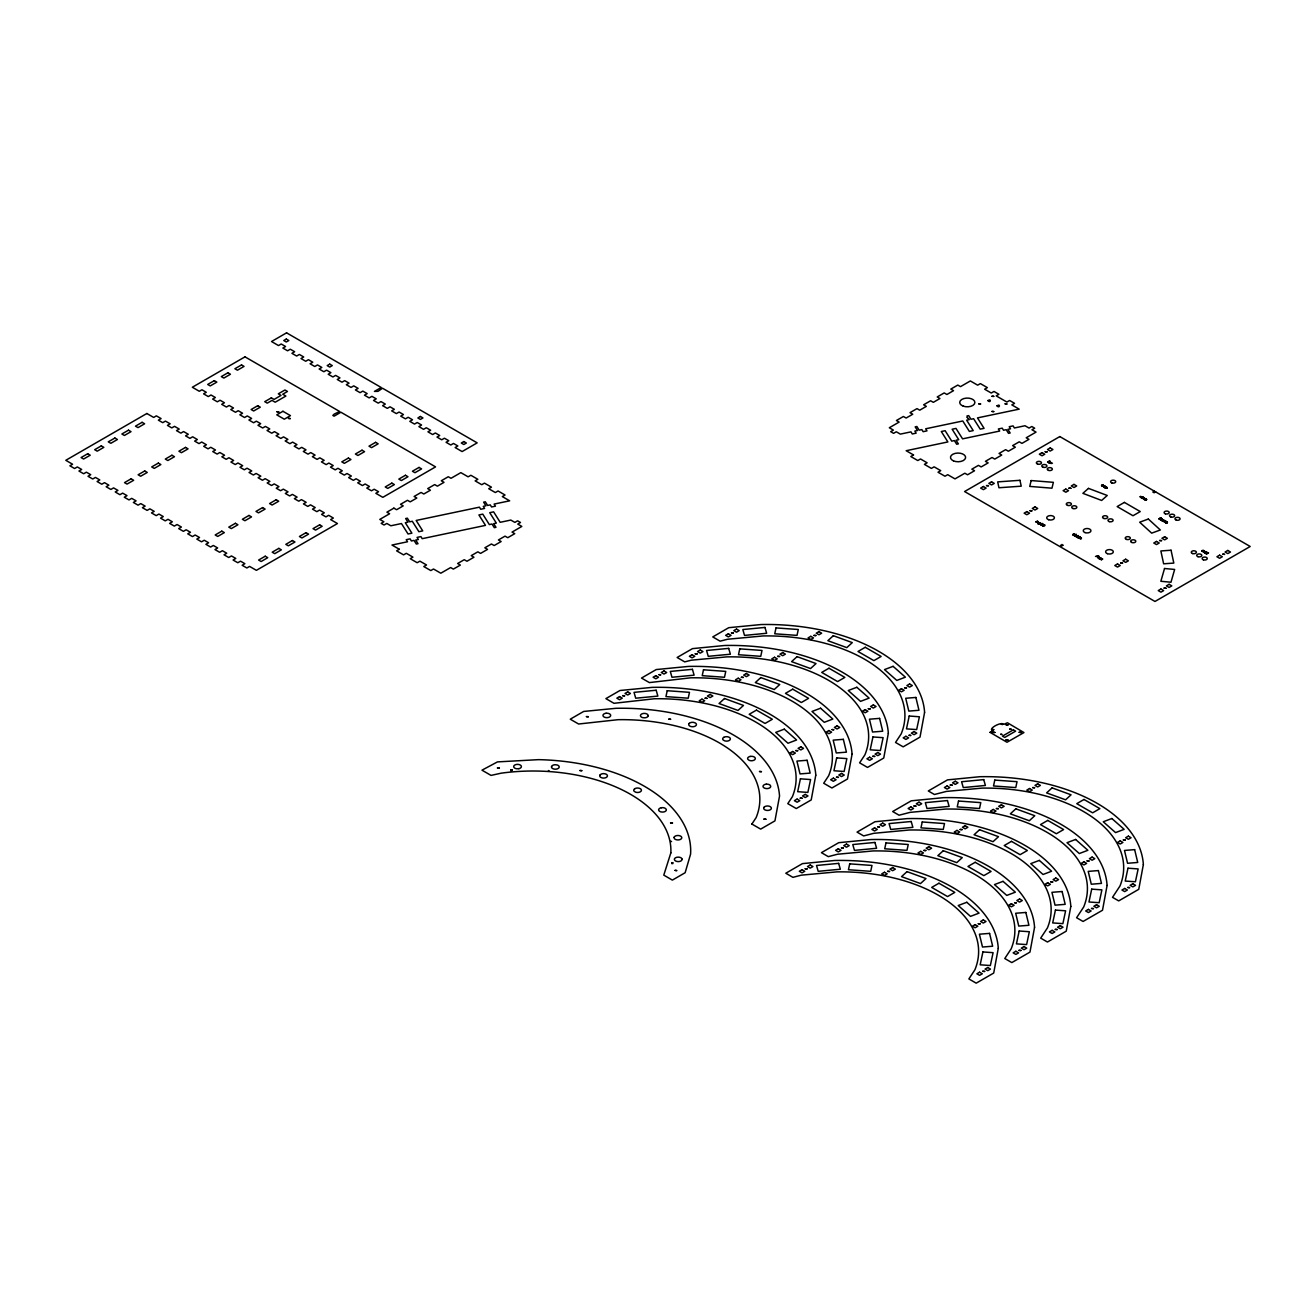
<?xml version="1.0" encoding="UTF-8"?>
<svg xmlns="http://www.w3.org/2000/svg" width="1316" height="1316" viewBox="0 0 1316 1316"><rect width="100%" height="100%" fill="white"/><g stroke="black" fill="none" stroke-linecap="round" stroke-linejoin="round"><path stroke-width="1.5" d="M1104.881 487.446C1102.298 487.265 1108.385 486.558 1105.078 487.94M1042.914 525.249C1042.404 526.301 1041.778 524.558 1044.082 525.528M1080.156 538.096C1080.025 535.842 1079.334 540.514 1080.518 537.57M1146.006 499.932L1145.71 499.636M1160.383 518.998C1163.114 518.257 1160.663 521.399 1162.801 520.774M1039.755 522.847C1035.988 521.087 1038.554 525.1 1037.682 523.011M1042.667 525.462L1044.082 525.413M1039.097 523.965L1041.005 523.554M1048.688 462.064L1048.901 462.245M1077.952 537.043L1076.554 536.977M1205.769 552.144L1205.39 553.082M1036.021 522.189L1037.551 522.353M1103.153 485.62L1102.216 484.979M1100.785 558.313L1099.173 558.066M1141.877 497.333C1142.041 495.819 1142.535 497.843 1140.462 496.872M1161.222 519.935L1160.07 519.195L1161.781 519.623M1163.377 520.725C1163.262 518.668 1163.903 523.406 1163.443 520.889M1201.837 551.207L1203.186 551.536L1202.15 550.927M1206.492 553.049L1206.986 552.342M1038.159 523.521L1037.765 522.863M1076.982 535.53C1076.603 537.504 1073.774 535.464 1076.258 536.336M1146.614 499.554L1145.512 498.912L1146.697 499.603M1162.818 520.05L1162.423 519.705M1167.243 522.6C1165.96 521.399 1164.759 523.11 1166.634 522.913C1168.822 520.56 1166.206 524.113 1166.256 523.077M1039.393 522.913L1037.962 523.044L1039.755 522.748M1143.933 499.356C1142.601 499.455 1144.558 497.81 1145.216 498.649M1099.255 558.461L1098.12 556.8L1099.123 557.639M1098.778 557.721L1097.478 557.03L1098.021 557.968M1104.42 487.529L1103.548 486.871L1105.045 486.13M1075.337 536.435C1073.494 535.119 1078.692 534.329 1075.32 535.809M1076.521 536.977L1078.199 535.546M1106.591 488.187C1108.204 486.098 1105.275 488.976 1106.559 488.022M1042.634 525.627C1043.736 527.14 1046.549 524.525 1044.114 525.002M1037.781 522.008L1036.35 521.613M1037.814 521.942L1037.436 522.139M1074.366 534.888L1072.902 534.954L1073.856 534.164M1099.567 558.856L1100.225 557.721M1141.943 496.905L1140.478 496.593M1161.88 519.146L1160.844 518.208M1164.874 520.873L1163.673 520.462M1203.63 550.96L1203.729 551.157M1143.588 498.846L1144.69 499.109L1143.884 498.468M1165.96 521.3L1164.676 522.238L1165.91 521.103M1072.622 534.74L1073.856 534.97M1140.742 497.514L1140.462 496.971M1161.288 519.721L1160.12 519.113L1160.482 519.869M1102.413 486.048C1099.962 484.008 1102.923 487.644 1102.973 484.847M1206.542 553.181L1205.045 553.082M1074.498 534.033L1074.448 534.576M1100.916 558.181C1098.449 557.721 1100.291 558.329 1100.85 557.869M1050.497 462.607L1048.572 462.179M1041.318 523.867L1041.12 524.081M1163.36 520.412L1163.377 520.017M1080.551 537.899C1083.397 537.602 1078.659 540.415 1081.176 538.162M1040.693 524.048C1038.291 525.331 1042.716 520.659 1038.883 523.85M1038.702 523.192L1038.044 523.867M751.897 824.03L756.124 817.614A137.835 79.585 0 0 0 618.043 719.688L578.596 724.014L570.256 719.194L583.679 711.446L615.937 708.304A157.936 91.182 0 0 1 779.533 796.098L774.943 820.871L760.664 829.113L751.88 824.046M1141.021 497.267L1140.298 496.625M1161.863 519.985L1161.683 518.668M1155.662 491.954L1153.819 491.312L1155.497 492.069M1051.369 462.525L1050.579 463.462C1051.435 462.261 1050.793 464.268 1052.455 463.15M1141.877 498.155L1142.782 496.872L1141.877 498.155L1144.13 497.761L1142.272 498.073L1143.061 497.135M1076.587 535.99L1075.221 535.925M1050.168 461.9L1049.642 463.051L1049.099 462.097M1101.87 485.341C1102.38 487.134 1106.23 485.982 1102.66 485.801M1205.357 552.802L1206.64 552.375M1106.855 488.318L1106.591 487.381M1097.725 557.26L1098.58 557.902M1036.07 521.843L1037.65 521.63M1146.384 499.504L1145.759 500.146L1146.4 499.175M1164.479 521.251L1164.907 520.494L1164.775 521.465M1205.094 552.638L1205.604 553.394L1204.979 552.753M1076.916 535.957L1076.455 535.332M1165.762 522.123L1166.075 523.061M1042.321 524.788L1042.552 523.472L1040.726 524.92M1203.597 550.927L1202.166 550.532L1202.561 551.404M1104.206 487.15L1105.275 486.163L1103.91 485.703M1101.854 559.3C1103.515 557.408 1100.423 561.06 1101.854 559.201L1100.094 559.119L1102.101 558.626M1204.913 552.046C1205.917 549.973 1201.163 553.329 1204.37 551.174M1062.012 546.058L1060.564 545.219M1063.279 545.317L1061.831 544.479M1154.231 492.809L1152.767 491.97M1049.263 463.067L1050.25 462.13M1106.871 487.413L1106.723 487.874M1144.69 499.438L1145.611 499.373M1037.37 522.518L1038.143 521.695M1078.215 537.191L1078.232 536.599M1050.217 462.837L1050.332 461.883M1206.904 552.983L1206.854 552.243M510.822 769.728L512.187 769.827L510.822 770.715M511.003 770.123L511.858 769.728M512.187 770.419L511.332 770.419M1049.642 460.863L1047.569 462.146L1049.872 461.094M548.41 770.518L549.183 770.962M1040.495 524.771L1042.798 523.719M1104.65 487.562L1106.279 487.15M1041.663 525.446L1042.453 524.508M1076.027 534.296L1073.955 535.596L1076.258 534.428M1078.446 535.678L1077.639 536.385M1080.041 536.615L1077.738 537.767L1079.745 536.895M1079.482 537.389L1078.363 538.129L1080.206 537.57M1158.837 518.915L1161.025 517.83M1160.169 518.142L1161.683 518.784M1161.255 517.961L1158.837 518.817M1097.083 556.717L1098.811 555.994L1097.363 556.668L1097.363 555.829M1101.048 559.777L1102.759 559.053M670.798 841.187L671.571 841.631M1205.818 551.7L1204.091 552.523L1205.818 551.799M1206.295 553.871L1208.549 552.802L1206.575 553.954M1208.335 553.148L1208.137 553.033M671.752 862.654C674.845 863.082 669.696 862.72 672.789 863.641M1072.968 534.247L1074.021 533.983M1202.166 550.631L1203.647 550.713M1049.296 462.87L1050.201 462.064L1048.901 462.87M1049.099 462.196L1050.201 462.064M1102.084 485.291L1103.252 485.39M1043.111 525.906L1043.621 524.854M1042.914 525.347L1044.016 525.314M1077.08 537.29L1077.952 536.944M1074.185 535.086L1074.086 534.181M1163.212 520.215L1163.114 521.366M1161.847 520.248L1162.801 520.675M1161.863 519.869L1162.67 520.823M1205.769 552.259L1206.64 552.473M1142.123 498.205L1144.13 497.645L1144.065 499.356M1102.611 486.13L1103.153 484.897M1164.216 521.662L1164.43 520.346M967.293 417.534L966.997 415.971L968.675 415.609L970.978 419.261L973.626 418.718L980.206 429.148L984.072 428.342L977.492 417.896L1019.176 409.144L1011.84 404.9L1014.554 403.338L1009.619 400.475L1006.888 402.054L996.196 395.869L998.91 394.306L993.975 391.444L991.261 393.023L984.631 389.207L987.362 387.628L980.371 383.598L977.656 385.177L970.353 380.949L960.515 386.641L957.801 385.062L950.81 389.092L953.541 390.671L946.911 394.487L944.197 392.925L937.222 396.955L939.937 398.518L933.324 402.334L930.593 400.771L923.618 404.802L926.332 406.364L919.72 410.197L917.005 408.618L910.014 412.648L912.745 414.227L906.115 418.044L903.401 416.481L896.41 420.511L899.141 422.074L889.32 427.749L893.4 430.102L890.685 431.664L893.58 433.342L896.295 431.78L900.341 434.115L910.968 431.878L912.284 433.967L916.15 433.161L914.834 431.072L917.482 430.513L915.179 426.861L916.857 426.499L919.16 430.151L921.825 429.592L923.141 431.681L926.99 430.875L925.674 428.786L962.786 420.988L969.366 431.418L973.215 430.612L966.651 420.182L969.3 419.623L967.276 417.501M1081.143 538.491L1080.321 537.389M1095.488 556.454L1097.363 555.928M1144.361 497.909L1143.291 498.698M1205.588 553.197L1206.443 553.937L1206.492 552.95M1203.202 550.269L1203.959 550.713M1037.995 521.481L1037.469 521.547M1167.062 521.81L1167.029 522.748M1162.933 520.396L1162.275 519.869M1098.975 556.832L1099.205 558.774M1140.923 496.51L1141.745 496.987M1141.745 497.103L1140.478 496.477L1140.577 497.464M1036.35 521.514L1037.617 522.123L1037.123 521.235M672.789 862.654L671.752 863.641M1144.706 499.735L1144.953 499.192M1162.044 518.965L1161.995 520.758M1144.163 498.468L1144.295 499.34M1144.591 498.797L1144.805 499.915M1103.532 485.275L1102.94 485.686M1205.374 552.325L1205.259 553.263M1160.383 518.882L1160.317 519.804M1146.236 498.846L1146.236 499.751M1099.321 556.981L1099.551 557.935M1098.844 556.668L1098.926 558.626M1037.65 521.3L1037.748 522.353M551.552 766.586L551.519 767.162A3.849 2.221 0 0 0 554.727 769.153A3.849 2.221 0 0 0 558.856 767.87L559.152 767.31A3.849 2.221 0 0 0 556.948 764.925L554.974 764.744A3.849 2.221 0 0 0 551.552 766.586M674.121 837.354L674.318 838.506A3.849 2.221 0 0 0 677.296 839.904L678.299 839.937A3.849 2.221 0 0 0 681.754 837.502A3.849 2.221 0 0 0 677.543 835.512L676.572 835.644A3.849 2.221 0 0 0 674.121 837.354M987.938 400.59C990.504 403.913 991.721 397.909 987.938 400.59M997.018 405.838C999.551 409.161 1000.851 403.107 997.018 405.838M682.066 859.2L681.688 860.335A3.849 2.221 0 0 1 678.497 861.585L677.493 861.536A3.849 2.221 0 0 1 674.45 858.937A3.849 2.221 0 0 1 678.957 857.177L679.895 857.358A3.849 2.221 0 0 1 682.066 859.2M991.968 396.297L993.745 396.363L991.968 396.297M992.856 732.338L994.88 732.436L992.856 732.338M815.788 775.157L811.215 799.931L796.279 808.55L787.79 803.648L792.396 796.673A137.835 79.585 0 0 0 654.315 698.763L613.98 703.303L605.886 698.631L619.951 690.505L652.21 687.363A157.936 91.182 0 0 1 815.788 775.157M852.061 754.216L847.488 778.99L831.909 787.988L823.701 783.25L828.652 775.749A137.835 79.585 0 0 0 690.587 677.822L649.364 682.593L641.501 678.053L656.223 669.564L688.465 666.422A157.936 91.182 0 0 1 852.061 754.216M888.333 733.292L883.743 758.049L867.524 767.425L859.611 762.852L864.925 754.808A137.835 79.585 0 0 0 726.843 656.881L691.328 660.188L684.731 661.882L677.131 657.49L692.479 648.624L724.738 645.482A157.936 91.182 0 0 1 888.333 733.292M924.589 712.351L920.016 737.108L903.154 746.846L895.538 742.454L901.197 733.867A137.835 79.585 0 0 0 763.115 635.941L727.584 639.247L720.115 641.172L712.762 636.928L728.751 627.683L761.01 624.541A157.936 91.182 0 0 1 924.589 712.351M998.285 948.277L993.712 973.05L976.192 983.167L968.872 978.923L974.893 969.81A137.835 79.585 0 0 0 836.812 871.883L801.28 875.173L792.923 877.344L785.8 873.232L802.447 863.625L834.689 860.483A157.936 91.182 0 0 1 998.285 948.277M1034.557 927.336L1029.967 952.11L1011.823 962.588L1004.782 958.525L1011.149 948.869A137.835 79.585 0 0 0 873.067 850.942L837.552 854.232L828.29 856.634L821.431 852.669L838.703 842.684L870.962 839.542A157.936 91.182 0 0 1 1034.557 927.336M1070.813 906.411L1066.24 931.169L1047.454 942.026L1040.693 938.127L1047.421 927.928A137.835 79.585 0 0 0 909.34 830.001L873.808 833.308L863.674 835.923L857.045 832.107L874.976 821.743L907.234 818.601A157.936 91.182 0 0 1 1070.813 906.411M1107.085 885.471L1102.512 910.244L1083.068 921.463L1076.603 917.729L1083.693 906.987A137.835 79.585 0 0 0 945.612 809.06L910.08 812.367L899.058 815.213L892.676 811.528L911.248 800.819L943.49 797.66A157.936 91.182 0 0 1 1107.085 885.471M1143.357 864.53L1138.768 889.303L1118.699 900.901L1112.514 897.331L1119.949 886.046A137.835 79.585 0 0 0 981.868 788.12L946.352 791.426L934.426 794.502L928.29 790.965L947.504 779.878L979.762 776.72A157.936 91.182 0 0 1 1143.357 864.53M800.408 778.825L797.677 791.689L807.86 792.413L810.59 779.549L800.408 778.825M836.68 757.884L833.949 770.748L844.132 771.472L846.862 758.608L836.68 757.884M872.936 736.96L870.205 749.807L880.388 750.531L883.118 737.667L872.936 736.96M909.208 716.019L906.477 728.867L916.66 729.59L919.39 716.776L909.208 716.019M982.904 951.945L980.173 964.809L990.356 965.533L993.087 952.669L982.904 951.945M1019.176 931.004L1016.429 943.868L1026.612 944.592L1029.342 931.728L1019.176 931.004M1055.432 910.08L1052.701 922.927L1062.884 923.651L1065.615 910.804L1055.432 910.08M1091.704 889.139L1088.974 901.986L1099.156 902.71L1101.887 889.863L1091.704 889.139M1127.976 868.198L1125.229 881.062L1135.412 881.769L1138.143 868.922L1127.976 868.198M667.212 690.719L665.945 696.608L688.219 698.204L689.485 692.331L667.212 690.719M703.484 669.795L702.218 675.667L724.491 677.263L725.758 671.39L703.484 669.795M739.756 648.854L738.49 654.726L760.747 656.322L762.013 650.449L739.756 648.854M776.012 627.913L774.746 633.786L797.019 635.381L798.286 629.509L776.012 627.913M849.708 863.855L848.442 869.728L870.715 871.324L871.982 865.451L849.708 863.855M885.981 842.914L884.714 848.787L906.971 850.383L908.237 844.51L885.981 842.914M922.236 821.974L920.97 827.846L943.243 829.442L944.51 823.569L922.236 821.974M958.509 801.033L957.242 806.905L979.515 808.518L980.782 802.628L958.509 801.033M994.781 780.092L993.514 785.965L1015.771 787.577L1017.038 781.688L994.781 780.092M276.985 411.776L278.745 411.908L276.985 411.776M288.5 418.422L290.26 418.57L288.5 418.422M497.481 767.952L499.373 768.083L497.481 767.952M586.442 716.595L588.334 716.743L586.442 716.595M579.912 770.518L581.804 770.666L579.912 770.518M622.715 695.654L624.59 695.802L622.715 695.654M658.971 674.713L660.862 674.861L659.069 674.582M668.857 719.161L670.749 719.309L668.956 719.03M695.243 653.789L697.135 653.92L695.243 653.789M670.584 822.862L672.476 823.01L670.584 822.862M705.129 698.22L707.021 698.368L705.129 698.22M675.042 870.452L676.918 870.6L675.124 870.32M731.515 632.848L733.407 632.98L731.515 632.848M741.401 677.296L743.293 677.427L741.401 677.296M777.674 656.355L779.549 656.487L777.674 656.355M759.529 771.505L761.421 771.653L759.529 771.505M763.987 819.111L765.879 819.243L763.987 819.111M813.93 635.414L815.821 635.562L813.93 635.414M795.802 750.581L797.693 750.712L795.802 750.581M800.26 798.17L802.151 798.302L800.26 798.17M832.074 729.64L833.949 729.771L832.156 729.508M805.195 868.774L807.086 868.922L805.195 868.774M836.515 777.23L838.407 777.378L836.515 777.23M868.33 708.699L870.221 708.847L868.33 708.699M841.467 847.849L843.359 847.981L841.467 847.849M872.788 756.289L874.679 756.437L872.788 756.289M904.602 687.758L906.494 687.906L904.602 687.758M877.739 826.909L879.631 827.04L877.821 826.777M978.824 403.848L980.585 403.996L978.824 403.848M909.06 735.348L910.952 735.496L909.159 735.216M991.984 411.447L993.745 411.579L991.984 411.447M887.626 871.34L889.517 871.488L887.626 871.34M1005.128 403.848L1006.888 403.996L1005.128 403.848M986.539 485.588L988.431 485.736L986.539 485.588M913.995 805.968L915.887 806.116L913.995 805.968M923.898 850.416L925.773 850.547L923.898 850.416M950.267 785.027L952.159 785.175L950.267 785.027M1029.984 510.674L1031.876 510.822L1029.984 510.674M1045.2 451.717L1047.092 451.865L1045.2 451.717M960.154 829.475L962.045 829.606L960.154 829.475M990.06 732.37L1007.003 742.257L1023.947 732.568L1007.464 722.78L1003.828 724.343C1001.344 721.168 986.885 729.344 992.955 730.627L990.06 732.37M992.379 729.541L993.761 729.656L992.379 729.541M1001.443 724.31L1002.841 724.409L1001.443 724.31M1000.703 734.344L1002.085 734.46L1000.769 734.246M1006.016 724.721L1008.023 724.869L1006.016 724.721M1006.016 739.905L1008.023 740.053L1006.016 739.905M1009.767 729.113L1011.149 729.212L1009.767 729.113M1068.987 488.154L1070.879 488.302L1068.987 488.154M996.426 808.534L998.318 808.682L996.426 808.534M1019.16 732.305L1021.183 732.469L1019.16 732.305M978.298 923.7L980.173 923.832L978.298 923.7M982.739 971.29L984.631 971.438L982.739 971.29M1032.698 787.593L1034.573 787.741L1032.698 787.593M1014.554 902.76L1016.445 902.891L1014.652 902.628M1019.012 950.349L1020.903 950.497L1019.012 950.349M1120.656 563.018L1122.548 563.166L1120.656 563.018M1050.826 881.819L1052.718 881.967L1050.826 881.819M1055.284 929.409L1057.176 929.557L1055.284 929.409M1159.643 540.514L1161.534 540.646L1159.643 540.514M1087.098 860.878L1088.99 861.026L1087.098 860.878M1164.101 588.087L1165.992 588.236L1164.101 588.087M1091.556 908.468L1093.432 908.616L1091.556 908.468M1123.354 839.937L1125.246 840.085L1123.354 839.937M1127.812 887.527L1129.704 887.675L1127.911 887.395M1222.778 554.233L1224.67 554.381L1222.877 554.102M1031.152 480.554L1029.737 486.41L1051.961 488.187L1053.376 482.33L1031.152 480.554M670.847 852.883L663.79 875.124L672.361 880.108L685.143 872.722L690.587 854.1A157.936 91.182 0 0 0 538.507 759.645L497.464 761.898L481.969 770.173L491.033 775.404L501.231 773.166A137.835 79.585 0 0 1 670.847 852.883M1164.528 568.496L1160.86 581.277L1170.977 582.231L1174.645 569.45L1164.528 568.496M599.964 775.108L599.751 775.667A3.849 2.221 0 0 0 600.655 777.295L602.284 777.953A3.849 2.221 0 0 0 606.742 777.114L607.202 776.605A3.849 2.221 0 0 0 604.883 773.759A3.849 2.221 0 0 0 599.964 775.108M763.905 807.432L763.724 808.583A3.849 2.221 0 0 0 766.175 810.294L767.146 810.426A3.849 2.221 0 0 0 771.258 808.715A3.849 2.221 0 0 0 768.857 806.132L767.886 806.001A3.849 2.221 0 0 0 763.905 807.432M648.146 715.822L647.916 716.398A3.849 2.221 0 0 1 644.939 717.796L642.965 717.697A3.849 2.221 0 0 1 640.514 715.97L640.481 715.394A3.849 2.221 0 0 1 644.692 713.404A3.849 2.221 0 0 1 648.146 715.822M689.255 723.389L688.86 723.915A3.849 2.221 0 0 0 691.048 726.564A3.849 2.221 0 0 0 695.868 725.659L696.263 725.132A3.849 2.221 0 0 0 695.325 722.977L693.614 722.385A3.849 2.221 0 0 0 689.255 723.389M724.524 698.516L719.046 703.517L738.013 710.443L743.491 705.442L724.524 698.516M760.796 677.575L755.318 682.576L774.285 689.502L779.763 684.501L760.796 677.575M797.068 656.635L791.59 661.635L810.557 668.561L816.035 663.56L797.068 656.635M833.324 635.694L827.846 640.695L846.813 647.62L852.291 642.619L833.324 635.694M907.02 871.636L901.542 876.637L920.509 883.562L925.987 878.562L907.02 871.636M943.292 850.695L937.815 855.696L956.781 862.622L962.259 857.621L943.292 850.695M979.548 829.754L974.07 834.755L993.037 841.681L998.515 836.68L979.548 829.754M1015.82 808.814L1010.343 813.831L1029.309 820.74L1034.787 815.739L1015.82 808.814M1052.093 787.873L1046.615 792.89L1065.582 799.799L1071.06 794.798L1052.093 787.873M1088.48 488.384L1082.871 493.335L1101.64 500.442L1107.25 495.474L1088.48 488.384M723.751 737.371L723.158 737.832A3.849 2.221 0 0 0 723.257 740.053L724.705 740.842A3.849 2.221 0 0 0 728.538 740.793L729.327 740.431A3.849 2.221 0 0 0 729.179 737.289A3.849 2.221 0 0 0 723.751 737.371M634.937 788.629L634.312 789.09A3.849 2.221 0 0 0 634.213 791.311L635.579 792.15A3.849 2.221 0 0 0 639.428 792.199L640.234 791.854A3.849 2.221 0 0 0 640.382 788.728A3.849 2.221 0 0 0 634.937 788.629M146.849 413.504L65.8 460.304L72.594 464.235L69.88 465.798L74.601 468.529L77.315 466.95L81.674 469.467L78.944 471.029L83.665 473.76L86.379 472.181L90.738 474.698L88.008 476.277L92.729 478.991L95.443 477.428L99.802 479.929L97.088 481.508L101.793 484.222L104.507 482.659L108.866 485.16L106.152 486.739L110.857 489.453L113.587 487.891L117.93 490.407L115.216 491.97L119.921 494.701L122.651 493.122L126.994 495.639L124.28 497.201L129.001 499.932L131.715 498.353L136.074 500.87L133.344 502.449L138.065 505.163L140.779 503.6L145.138 506.101L142.408 507.68L147.129 510.394L149.843 508.831L154.202 511.348L151.488 512.911L156.193 515.625L158.923 514.062L163.266 516.579L160.552 518.142L165.257 520.873L167.987 519.294L172.33 521.81L169.616 523.373L174.337 526.104L177.051 524.525L181.394 527.042L178.68 528.621L183.401 531.335L186.115 529.772L190.475 532.273L187.744 533.852L192.465 536.566L195.179 535.003L199.538 537.52L196.808 539.083L201.529 541.814L204.243 540.234L208.602 542.751L205.888 544.314L210.593 547.045L213.324 545.466L217.666 547.982L214.952 549.562L219.657 552.276L222.388 550.713L226.73 553.214L224.016 554.793L228.737 557.507L231.451 555.944L235.794 558.445L233.08 560.024L237.801 562.738L240.515 561.175L244.875 563.692L242.144 565.255L246.865 567.986L249.579 566.406L256.39 570.338L337.439 523.538L330.645 519.606L333.359 518.043L328.638 515.313L325.924 516.892L321.581 514.375L324.295 512.812L319.574 510.082L316.86 511.661L312.501 509.144L315.231 507.565L310.51 504.85L307.796 506.413L303.437 503.913L306.167 502.334L301.446 499.619L298.732 501.182L294.373 498.665L297.087 497.103L292.382 494.388L289.652 495.951L285.309 493.434L288.023 491.871L283.318 489.141L280.588 490.72L276.245 488.203L278.959 486.64L274.238 483.91L271.524 485.489L267.164 482.972L269.895 481.393L265.174 478.679L262.46 480.241L258.101 477.741L260.831 476.162L256.11 473.447L253.396 475.01L249.037 472.493L251.767 470.931L247.046 468.2L244.332 469.779L239.973 467.262L242.687 465.7L237.982 462.969L235.251 464.548L230.909 462.031L233.623 460.468L228.918 457.738L226.188 459.3L221.845 456.8L224.559 455.221L219.838 452.507L217.124 454.069L212.764 451.569L215.495 449.99L210.774 447.275L208.06 448.838L203.7 446.321L206.431 444.759L201.71 442.028L198.996 443.607L194.636 441.09L197.351 439.528L192.646 436.797L189.932 438.376L185.572 435.859L188.287 434.28L183.582 431.566L180.851 433.129L176.508 430.628L179.223 429.049L174.518 426.335L171.787 427.897L167.445 425.381L170.159 423.818L165.438 421.104L162.723 422.666L158.364 420.149L161.095 418.587L156.374 415.856L153.659 417.435L146.849 413.504M244.99 356.85L192.333 387.249L199.308 391.28L201.94 389.766L206.283 392.283L203.569 393.846L208.29 396.577L211.004 394.997L215.363 397.514L212.633 399.077L217.354 401.808L220.068 400.228L224.427 402.745L221.697 404.325L226.418 407.039L229.132 405.476L233.491 407.976L230.777 409.556L235.482 412.27L238.212 410.707L242.555 413.224L239.841 414.787L244.546 417.517L247.276 415.938L251.619 418.455L248.905 420.018L253.61 422.749L256.34 421.169L260.683 423.686L257.969 425.265L262.69 427.98L265.404 426.417L269.764 428.917L267.033 430.496L271.754 433.211L274.468 431.648L278.827 434.148L276.097 435.728L280.818 438.442L283.532 436.879L287.891 439.396L285.177 440.959L289.882 443.689L292.613 442.11L296.955 444.627L294.241 446.19L298.946 448.92L301.677 447.341L306.019 449.858L303.305 451.437L308.026 454.152L310.74 452.589L315.083 455.089L312.369 456.668L317.09 459.383L319.804 457.82L324.164 460.337L321.433 461.9L326.154 464.614L328.868 463.051L333.228 465.568L330.497 467.131L335.218 469.861L337.932 468.282L342.292 470.799L339.577 472.362L344.282 475.092L347.013 473.513L351.356 476.03L348.641 477.609L353.346 480.324L356.077 478.761L360.419 481.261L357.705 482.84L362.426 485.555L365.141 483.992L369.483 486.509L366.769 488.072L371.49 490.802L374.205 489.223L378.564 491.74L375.833 493.303L382.824 497.333L435.563 466.884L340.91 412.237L334.099 416.169L332.833 415.428L334.264 414.079L339.643 411.497L244.99 356.85M286.575 332.833L271.524 341.535L278.499 345.565L281.229 343.986L285.572 346.503L282.858 348.066L287.579 350.796L290.293 349.217L294.652 351.734L291.922 353.313L296.643 356.027L299.357 354.465L303.716 356.965L300.986 358.544L305.707 361.258L308.421 359.696L312.78 362.213L310.066 363.775L314.771 366.506L317.485 364.927L321.844 367.444L319.13 369.006L323.835 371.737L326.565 370.158L330.908 372.675L328.194 374.238L332.899 376.968L335.629 375.405L339.972 377.906L337.258 379.485L341.979 382.199L344.693 380.637L349.053 383.137L346.322 384.716L351.043 387.43L353.757 385.868L358.116 388.385L355.386 389.947L360.107 392.678L362.821 391.099L367.18 393.616L364.466 395.178L369.171 397.909L371.902 396.33L376.244 398.847L373.53 400.426L378.235 403.14L380.966 401.577L385.308 404.078L382.594 405.657L387.299 408.371L390.029 406.809L394.372 409.325L391.658 410.888L396.379 413.602L399.093 412.04L403.453 414.556L400.722 416.119L405.443 418.85L408.157 417.271L412.517 419.788L409.786 421.35L414.507 424.081L417.221 422.502L421.581 425.019L418.866 426.598L423.571 429.312L426.302 427.749L430.645 430.25L427.93 431.829L432.635 434.543L435.366 432.98L439.709 435.497L436.994 437.06L441.715 439.791L444.43 438.212L448.772 440.728L446.058 442.291L450.779 445.022L453.494 443.443L457.853 445.96L455.122 447.539L462.113 451.569L477.165 442.867L382.495 388.22L378.037 391.329L374.435 391.411L381.229 387.496L286.575 332.833M87.695 453.74L81.082 457.557L83.615 459.021L90.228 455.204L87.695 453.74M101.299 445.877L94.67 449.71L97.219 451.174L103.832 447.341L101.299 445.877M114.903 438.031L108.274 441.847L110.824 443.311L117.437 439.495L114.903 438.031M128.491 430.184L121.878 434L124.411 435.464L131.041 431.648L128.491 430.184M142.095 422.321L135.482 426.154L138.016 427.618L144.628 423.785L142.095 422.321M214.311 380.637L207.698 384.453L210.231 385.917L216.844 382.101L214.311 380.637M227.915 372.773L221.302 376.606L223.835 378.07L230.448 374.238L227.915 372.773M241.519 364.927L234.89 368.743L237.439 370.207L244.052 366.391L241.519 364.927M286.296 339.067L283.762 340.531L286.296 341.995L288.846 340.531L286.296 339.067M131.123 478.81L124.51 482.627L127.043 484.091L133.673 480.274L131.123 478.81M144.727 470.964L138.114 474.78L140.648 476.244L147.26 472.428L144.727 470.964M158.331 463.1L151.702 466.933L154.252 468.397L160.865 464.564L158.331 463.1M171.919 455.254L165.306 459.07L167.839 460.534L174.469 456.718L171.919 455.254M185.523 447.407L178.91 451.224L181.444 452.688L188.073 448.871L185.523 447.407M257.739 405.706L251.126 409.523L253.659 410.987L260.288 407.17L257.739 405.706M271.343 397.86L264.73 401.676L267.263 403.14L272.017 400.393L275.192 402.219L285.901 396.05L282.726 394.208L287.48 391.461L284.947 389.997L278.318 393.829L281.048 395.392L274.057 399.422L271.343 397.86M329.74 364.137L327.19 365.601L329.74 367.082L332.274 365.601L329.74 364.137M282.94 411.283L276.771 414.853L284.289 419.195L290.458 415.626L282.94 411.283M221.795 531.154L215.182 534.97L217.716 536.435L224.329 532.618L221.795 531.154M235.399 523.307L228.77 527.124L231.32 528.588L237.933 524.771L235.399 523.307M248.987 515.444L242.374 519.277L244.908 520.741L251.537 516.908L248.987 515.444M262.591 507.598L255.978 511.414L258.512 512.878L265.125 509.062L262.591 507.598M276.196 499.751L269.583 503.567L272.116 505.031L278.729 501.215L276.196 499.751M348.411 458.05L341.798 461.867L344.331 463.347L350.944 459.514L348.411 458.05M362.015 450.204L355.386 454.02L357.936 455.484L364.548 451.668L362.015 450.204M375.603 442.34L368.99 446.173L371.523 447.637L378.153 443.821L375.603 442.34M420.396 416.481L417.863 417.962L420.396 419.426L422.946 417.962L420.396 416.481M265.223 556.224L258.61 560.057L261.144 561.521L267.757 557.688L265.223 556.224M278.827 548.377L272.198 552.194L274.748 553.658L281.361 549.841L278.827 548.377M292.432 540.531L285.802 544.347L288.336 545.811L294.965 541.995L292.432 540.531M306.019 532.667L299.406 536.5L301.94 537.964L308.569 534.131L306.019 532.667M319.624 524.821L313.011 528.637L315.544 530.101L322.157 526.285L319.624 524.821M391.839 483.12L385.226 486.953L387.759 488.417L394.372 484.584L391.839 483.12M405.443 475.273L398.814 479.09L401.364 480.554L407.976 476.737L405.443 475.273M419.047 467.427L412.418 471.243L414.968 472.707L421.581 468.891L419.047 467.427M463.824 441.567L461.291 443.031L463.824 444.495L466.374 443.031L463.824 441.567M393.879 508.14L386.904 512.171L389.618 513.75L379.798 519.409L383.877 521.778L381.163 523.34L384.058 525.018L386.789 523.439L390.836 525.775L401.462 523.554L408.042 533.983L411.892 533.177L405.312 522.732L407.96 522.189L405.657 518.537L407.351 518.175L409.654 521.827L412.303 521.268L418.883 531.697L422.732 530.891L416.152 520.462L479.419 507.17L480.735 509.259L484.584 508.437L483.268 506.364L485.917 505.805L483.63 502.153L485.308 501.791L487.611 505.443L490.259 504.883L491.575 506.973L495.441 506.166L494.125 504.077L509.654 500.82L502.317 496.576L505.048 495.013L498.057 490.983L495.342 492.546L488.713 488.73L491.444 487.15L484.452 483.12L481.738 484.699L475.125 480.866L477.84 479.304L470.865 475.273L468.134 476.836L460.847 472.625L451.01 478.3L448.279 476.737L441.304 480.768L444.018 482.33L437.405 486.163L434.675 484.584L427.7 488.614L430.414 490.194L423.801 494.01L421.087 492.447L414.096 496.477L416.827 498.04L410.197 501.857L407.483 500.294L400.508 504.324L403.222 505.887L396.609 509.72L393.879 508.14M399.324 549.265L396.609 550.845L403.584 554.875L406.315 553.296L412.928 557.129L410.214 558.691L417.188 562.722L419.903 561.159L426.532 564.975L423.801 566.538L430.793 570.568L433.507 569.005L440.811 573.217L450.648 567.541L453.362 569.104L460.353 565.074L457.623 563.511L464.252 559.695L466.966 561.258L473.941 557.227L471.227 555.648L477.84 551.832L480.57 553.411L487.545 549.381L484.831 547.801L491.444 543.985L494.158 545.548L501.149 541.518L498.419 539.955L505.048 536.138L507.762 537.701L514.753 533.671L512.023 532.108L521.843 526.433L517.764 524.081L520.478 522.501L517.583 520.823L514.869 522.403L510.822 520.067L500.195 522.304L493.615 511.858L489.749 512.681L496.329 523.11L493.681 523.669L495.984 527.321L494.306 527.667L492.003 524.015L489.338 524.574L482.775 514.145L478.909 514.951L485.489 525.38L422.222 538.672L420.906 536.599L417.057 537.405L418.373 539.494L415.724 540.053L418.027 543.705L416.333 544.051L414.03 540.399L411.382 540.958L410.066 538.869L406.216 539.675L407.532 541.764L391.987 545.038L399.324 549.265M913.518 454.941L910.804 456.52L917.778 460.551L920.509 458.971L927.122 462.804L924.408 464.367L931.383 468.397L934.113 466.835L940.726 470.651L938.012 472.214L944.987 476.244L947.701 474.681L955.005 478.892L964.842 473.217L967.556 474.78L974.547 470.75L971.817 469.187L978.446 465.354L981.16 466.933L988.152 462.903L985.421 461.324L992.05 457.507L994.764 459.087L1001.739 455.056L999.025 453.477L1005.638 449.661L1008.369 451.224L1015.343 447.193L1012.629 445.63L1019.242 441.814L1021.956 443.377L1028.947 439.347L1026.217 437.784L1036.037 432.109L1031.958 429.756L1034.689 428.177L1031.777 426.499L1029.063 428.078L1025.016 425.742L1014.389 427.98L1013.073 425.89L1009.224 426.697L1010.54 428.786L1007.875 429.345L1010.178 432.997L1008.5 433.342L1006.197 429.69L1003.549 430.25L1002.233 428.161L998.367 428.967L999.683 431.056L962.572 438.853L955.992 428.424L952.142 429.23L958.722 439.676L956.074 440.235L958.377 443.887L956.683 444.232L954.38 440.58L951.731 441.14L945.151 430.71L941.302 431.516L947.882 441.946L906.181 450.714L913.518 454.941M1059.808 436.567L964.579 491.542L1154.987 601.461L1250.2 546.485L1059.808 436.567M619.556 696.592L616.842 698.154L619.556 699.734L622.271 698.154L619.556 696.592M627.716 691.871L625.001 693.45L627.716 695.013L630.43 693.45L627.716 691.871M655.829 675.651L653.098 677.214L655.829 678.793L658.543 677.214L655.829 675.651M663.988 670.946L661.257 672.509L663.988 674.072L666.702 672.509L663.988 670.946M692.084 654.71L689.37 656.289L692.084 657.852L694.815 656.289L692.084 654.71M700.244 650.005L697.529 651.568L700.244 653.147L702.974 651.568L700.244 650.005M728.357 633.769L725.642 635.348L728.357 636.911L731.071 635.348L728.357 633.769M736.516 629.064L733.802 630.627L736.516 632.206L739.23 630.627L736.516 629.064M983.397 486.509L980.667 488.088L983.397 489.651L986.112 488.088L983.397 486.509M991.557 481.804L988.842 483.383L991.557 484.946L994.271 483.383L991.557 481.804M1042.058 452.638L1039.327 454.217L1042.058 455.78L1044.772 454.217L1042.058 452.638M1050.217 447.934L1047.487 449.496L1050.217 451.075L1052.932 449.496L1050.217 447.934M701.987 699.158L699.257 700.721L701.987 702.3L704.702 700.721L701.987 699.158M710.146 694.437L707.416 696.016L710.146 697.579L712.861 696.016L710.146 694.437M738.243 678.217L735.529 679.78L738.243 681.359L740.974 679.78L738.243 678.217M746.402 673.512L743.688 675.075L746.402 676.654L749.133 675.075L746.402 673.512M774.515 657.276L771.801 658.855L774.515 660.418L777.23 658.855L774.515 657.276M782.675 652.572L779.96 654.134L782.675 655.713L785.389 654.134L782.675 652.572M810.788 636.335L808.057 637.915L810.788 639.477L813.502 637.915L810.788 636.335M818.947 631.631L816.216 633.193L818.947 634.773L821.661 633.193L818.947 631.631M1026.842 511.595L1024.128 513.174L1026.842 514.737L1029.556 513.174L1026.842 511.595M1035.001 506.89L1032.287 508.453L1035.001 510.032L1037.715 508.453L1035.001 506.89M1065.828 489.091L1063.114 490.654L1065.828 492.233L1068.543 490.654L1065.828 489.091M1073.988 484.387L1071.273 485.949L1073.988 487.512L1076.702 485.949L1073.988 484.387M756.453 710.114L749.199 714.292L765.073 723.455L772.327 719.26L756.453 710.114M792.726 689.173L785.471 693.351L801.329 702.514L808.583 698.335L792.726 689.173M828.981 668.232L821.727 672.41L837.601 681.573L844.856 677.395L828.981 668.232M865.254 647.291L857.999 651.486L873.873 660.632L881.128 656.454L865.254 647.291M1124.39 502.399L1117.136 506.578L1132.994 515.74L1140.248 511.562L1124.39 502.399M792.643 751.502L789.929 753.065L792.643 754.644L795.374 753.065L792.643 751.502M800.802 746.797L798.088 748.36L800.802 749.939L803.533 748.36L800.802 746.797M828.915 730.561L826.201 732.14L828.915 733.703L831.63 732.14L828.915 730.561M837.075 725.856L834.36 727.419L837.075 728.998L839.789 727.419L837.075 725.856M865.188 709.62L862.457 711.199L865.188 712.762L867.902 711.199L865.188 709.62M873.347 704.915L870.616 706.478L873.347 708.057L876.061 706.478L873.347 704.915M901.444 688.679L898.729 690.258L901.444 691.821L904.174 690.258L901.444 688.679M909.603 683.975L906.888 685.554L909.603 687.116L912.333 685.554L909.603 683.975M1117.514 563.939L1114.784 565.518L1117.514 567.081L1120.229 565.518L1117.514 563.939M1125.673 559.234L1122.943 560.813L1125.673 562.376L1128.388 560.813L1125.673 559.234M1156.501 541.435L1153.77 543.014L1156.501 544.577L1159.215 543.014L1156.501 541.435M1164.66 536.731L1161.929 538.293L1164.66 539.873L1167.374 538.293L1164.66 536.731M1160.942 589.025L1158.228 590.588L1160.942 592.167L1163.657 590.588L1160.942 589.025M1169.101 584.32L1166.387 585.883L1169.101 587.446L1171.816 585.883L1169.101 584.32M797.101 799.092L794.387 800.671L797.101 802.234L799.832 800.671L797.101 799.092M805.26 794.387L802.546 795.95L805.26 797.529L807.991 795.95L805.26 794.387M833.373 778.151L830.659 779.73L833.373 781.293L836.088 779.73L833.373 778.151M841.533 773.446L838.818 775.009L841.533 776.588L844.247 775.009L841.533 773.446M869.646 757.21L866.915 758.789L869.646 760.352L872.36 758.789L869.646 757.21M877.805 752.505L875.074 754.084L877.805 755.647L880.519 754.084L877.805 752.505M905.902 736.286L903.187 737.848L905.902 739.428L908.632 737.848L905.902 736.286M914.061 731.564L911.346 733.144L914.061 734.706L916.791 733.144L914.061 731.564M1219.619 555.171L1216.905 556.734L1219.619 558.297L1222.35 556.734L1219.619 555.171M1227.779 550.45L1225.064 552.029L1227.779 553.592L1230.509 552.029L1227.779 550.45M1013.353 729.854L1002.463 736.121L1004.733 737.437L1015.623 731.153L1013.353 729.854M802.053 869.712L799.322 871.274L802.053 872.853L804.767 871.274L802.053 869.712M810.212 864.99L807.481 866.57L810.212 868.132L812.926 866.57L810.212 864.99M838.308 848.771L835.594 850.333L838.308 851.913L841.039 850.333L838.308 848.771M846.468 844.066L843.753 845.629L846.468 847.208L849.198 845.629L846.468 844.066M874.581 827.83L871.866 829.409L874.581 830.972L877.295 829.409L874.581 827.83M882.74 823.125L880.026 824.688L882.74 826.267L885.454 824.688L882.74 823.125M910.853 806.889L908.122 808.468L910.853 810.031L913.567 808.468L910.853 806.889M919.012 802.184L916.281 803.747L919.012 805.326L921.726 803.747L919.012 802.184M947.109 785.948L944.394 787.527L947.109 789.09L949.839 787.527L947.109 785.948M955.268 781.243L952.554 782.806L955.268 784.385L957.999 782.806L955.268 781.243M884.467 872.278L881.753 873.84L884.467 875.42L887.198 873.84L884.467 872.278M892.626 867.573L889.912 869.136L892.626 870.698L895.357 869.136L892.626 867.573M920.739 851.337L918.025 852.916L920.739 854.479L923.454 852.916L920.739 851.337M928.899 846.632L926.184 848.195L928.899 849.774L931.613 848.195L928.899 846.632M957.012 830.396L954.281 831.975L957.012 833.538L959.726 831.975L957.012 830.396M965.171 825.691L962.44 827.254L965.171 828.833L967.885 827.254L965.171 825.691M993.267 809.455L990.553 811.034L993.267 812.597L995.998 811.034L993.267 809.455M1001.427 804.75L998.712 806.313L1001.427 807.892L1004.157 806.313L1001.427 804.75M1029.54 788.514L1026.825 790.094L1029.54 791.656L1032.254 790.094L1029.54 788.514M1037.699 783.81L1034.985 785.389L1037.699 786.952L1040.413 785.389L1037.699 783.81M938.95 883.233L931.695 887.412L947.553 896.574L954.807 892.38L938.95 883.233M975.205 862.293L967.967 866.471L983.825 875.633L991.08 871.455L975.205 862.293M1011.478 841.352L1004.223 845.53L1020.097 854.693L1027.352 850.514L1011.478 841.352M1047.75 820.411L1040.495 824.606L1056.353 833.752L1063.608 829.574L1047.75 820.411M1084.006 799.47L1076.768 803.665L1092.625 812.827L1099.88 808.633L1084.006 799.47M975.14 924.622L972.425 926.201L975.14 927.764L977.854 926.201L975.14 924.622M983.299 919.917L980.585 921.48L983.299 923.059L986.013 921.48L983.299 919.917M1011.412 903.681L1008.681 905.26L1011.412 906.823L1014.126 905.26L1011.412 903.681M1019.571 898.976L1016.84 900.539L1019.571 902.118L1022.285 900.539L1019.571 898.976M1047.668 882.74L1044.953 884.319L1047.668 885.882L1050.398 884.319L1047.668 882.74M1055.827 878.035L1053.113 879.598L1055.827 881.177L1058.558 879.598L1055.827 878.035M1083.94 861.815L1081.226 863.378L1083.94 864.941L1086.654 863.378L1083.94 861.815M1092.099 857.094L1089.385 858.674L1092.099 860.236L1094.813 858.674L1092.099 857.094M1120.212 840.875L1117.481 842.437L1120.212 844.017L1122.926 842.437L1120.212 840.875M1128.371 836.154L1125.641 837.733L1128.371 839.295L1131.086 837.733L1128.371 836.154M979.597 972.211L976.883 973.791L979.597 975.353L982.312 973.791L979.597 972.211M987.757 967.507L985.042 969.07L987.757 970.649L990.471 969.07L987.757 967.507M1015.87 951.271L1013.139 952.85L1015.87 954.413L1018.584 952.85L1015.87 951.271M1024.029 946.566L1021.298 948.129L1024.029 949.708L1026.743 948.129L1024.029 946.566M1052.126 930.346L1049.411 931.909L1052.126 933.472L1054.856 931.909L1052.126 930.346M1060.285 925.625L1057.571 927.204L1060.285 928.767L1063.015 927.204L1060.285 925.625M1088.398 909.405L1085.684 910.968L1088.398 912.547L1091.112 910.968L1088.398 909.405M1096.557 904.684L1093.843 906.263L1096.557 907.826L1099.271 906.263L1096.557 904.684M1124.67 888.465L1121.939 890.027L1124.67 891.606L1127.384 890.027L1124.67 888.465M1132.829 883.743L1130.099 885.323L1132.829 886.885L1135.543 885.323L1132.829 883.743M893.103 666.34L884.517 669.581L896.805 680.421L905.392 677.181L893.103 666.34M856.831 687.281L848.244 690.522L860.532 701.362L869.119 698.122L856.831 687.281M820.575 708.222L811.988 711.462L824.277 722.303L832.847 719.062L820.575 708.222M784.303 729.146L775.716 732.403L788.004 743.244L796.591 739.987L784.303 729.146M1111.855 818.519L1103.269 821.76L1115.557 832.6L1124.144 829.36L1111.855 818.519M1075.6 839.46L1067.013 842.701L1079.301 853.541L1087.888 850.3L1075.6 839.46M1039.327 860.401L1030.741 863.641L1043.029 874.482L1051.616 871.241L1039.327 860.401M1003.055 881.342L994.468 884.582L1006.756 895.423L1015.343 892.182L1003.055 881.342M966.799 902.283L958.212 905.523L970.501 916.364L979.071 913.123L966.799 902.283M1148.342 519.03L1139.672 522.205L1151.665 533.144L1160.334 529.986L1148.342 519.03M750.169 756.437L749.281 756.7A3.849 2.221 0 0 0 747.85 759.283L748.985 760.22A3.849 2.221 0 0 0 751.781 760.747L752.768 760.615A3.849 2.221 0 0 0 755.088 757.786A3.849 2.221 0 0 0 750.169 756.437M661.438 807.728L660.517 807.958A3.849 2.221 0 0 0 658.954 810.738A3.849 2.221 0 0 0 663.527 811.988L664.448 811.775A3.849 2.221 0 0 0 666.192 809.258L665.172 808.271A3.849 2.221 0 0 0 661.438 807.728M606.1 713.256L605.146 713.437A3.849 2.221 0 0 0 602.991 715.279L603.041 715.855A3.849 2.221 0 0 0 607.548 717.615A3.849 2.221 0 0 0 610.608 715.016L610.279 714.473A3.849 2.221 0 0 0 607.104 713.223L606.1 713.256M766.257 784.188L765.287 784.352A3.849 2.221 0 0 0 763.083 786.738A3.849 2.221 0 0 0 766.504 788.58L767.508 788.564A3.849 2.221 0 0 0 770.715 786.59L770.386 785.455A3.849 2.221 0 0 0 766.257 784.188M518.882 768.676L516.892 768.774A3.849 2.221 0 0 1 513.931 767.36L513.701 766.8A3.849 2.221 0 0 1 516.662 764.432A3.849 2.221 0 0 1 521.136 765.813L521.35 766.356A3.849 2.221 0 0 1 518.882 768.676M764.974 627.436L742.833 629.542L744.511 635.398L766.652 633.276L764.974 627.436M728.702 648.377L706.56 650.482L708.238 656.322L730.38 654.216L728.702 648.377M692.43 669.318L670.305 671.423L671.966 677.263L694.108 675.157L692.43 669.318M656.174 690.242L634.032 692.364L635.71 698.204L657.852 696.098L656.174 690.242M983.726 779.615L961.585 781.737L963.263 787.577L985.404 785.455L983.726 779.615M947.454 800.556L925.329 802.661L926.99 808.518L949.132 806.395L947.454 800.556M911.198 821.497L889.057 823.602L890.735 829.458L912.876 827.336L911.198 821.497M874.926 842.437L852.784 844.543L854.462 850.383L876.604 848.277L874.926 842.437M838.654 863.362L816.529 865.484L818.19 871.324L840.332 869.218L838.654 863.362M915.887 697.447L905.721 698.27L908.813 711.101L918.963 710.278L915.887 697.447M879.614 718.388L869.448 719.194L872.541 732.025L882.707 731.219L879.614 718.388M843.342 739.329L833.192 740.135L836.269 752.966L846.435 752.16L843.342 739.329M807.086 760.27L796.92 761.076L800.013 773.907L810.163 773.101L807.086 760.27M1134.639 849.626L1124.489 850.449L1127.565 863.28L1137.731 862.457L1134.639 849.626M1098.383 870.567L1088.217 871.389L1091.293 884.22L1101.459 883.398L1098.383 870.567M1062.111 891.508L1051.945 892.314L1055.037 905.161L1065.187 904.339L1062.111 891.508M1025.838 912.449L1015.689 913.255L1018.765 926.086L1028.931 925.28L1025.838 912.449M989.583 933.389L979.417 934.195L982.493 947.027L992.659 946.22L989.583 933.389M1171.043 550.22L1160.86 550.96L1163.64 563.807L1173.823 563.084L1171.043 550.22M1019.966 480.307L997.692 481.886L998.943 487.759L1021.216 486.18L1019.966 480.307M963.213 406.118A7.567 4.359 0 0 0 974.876 402.663A7.567 4.359 0 0 0 963.871 398.551A7.567 4.359 0 0 0 963.213 406.118M953.442 460.863A7.567 4.359 0 0 0 965.549 457.968A7.567 4.359 0 0 0 955.153 453.378A7.567 4.359 0 0 0 953.442 460.863M1048.523 470.388A2.566 1.481 0 0 0 1052.372 469.105A2.566 1.481 0 0 0 1048.523 467.822A2.566 1.481 0 0 0 1048.523 470.388M1103.828 518.471A2.566 1.481 0 0 0 1107.677 517.188A2.566 1.481 0 0 0 1103.828 515.905A2.566 1.481 0 0 0 1103.828 518.471M1109.273 521.613A2.566 1.481 0 0 0 1113.122 520.33A2.566 1.481 0 0 0 1109.273 519.047A2.566 1.481 0 0 0 1109.273 521.613M1067.572 505.377A2.566 1.481 0 0 0 1071.421 504.094A2.566 1.481 0 0 0 1067.572 502.811A2.566 1.481 0 0 0 1067.572 505.377M1170.812 516.958A2.566 1.481 0 0 0 1174.662 515.675A2.566 1.481 0 0 0 1170.812 514.391A2.566 1.481 0 0 0 1170.812 516.958M1176.257 520.1A2.566 1.481 0 0 0 1180.09 518.817A2.566 1.481 0 0 0 1176.257 517.533A2.566 1.481 0 0 0 1176.257 520.1M1197.988 556.684A2.566 1.481 0 0 0 1201.821 555.401A2.566 1.481 0 0 0 1197.988 554.118A2.566 1.481 0 0 0 1197.988 556.684M1037.633 464.104A2.566 1.481 0 0 0 1041.482 462.837A2.566 1.481 0 0 0 1037.633 461.554A2.566 1.481 0 0 0 1037.633 464.104M1043.078 467.246A2.566 1.481 0 0 0 1046.927 465.963A2.566 1.481 0 0 0 1043.078 464.68A2.566 1.481 0 0 0 1043.078 467.246M1126.496 539.412A2.566 1.481 0 0 0 1130.345 538.129A2.566 1.481 0 0 0 1126.496 536.846A2.566 1.481 0 0 0 1126.496 539.412M1107.348 553.658A3.849 2.221 0 0 0 1113.303 551.93A3.849 2.221 0 0 0 1107.743 549.808A3.849 2.221 0 0 0 1107.348 553.658M1048.638 519.721A3.849 2.221 0 0 0 1054.412 517.797A3.849 2.221 0 0 0 1048.638 515.872A3.849 2.221 0 0 0 1048.638 519.721M1131.595 542.406A2.566 1.481 0 0 0 1135.757 541.518A2.566 1.481 0 0 0 1132.336 539.873A2.566 1.481 0 0 0 1131.595 542.406M1192.543 553.543A2.566 1.481 0 0 0 1196.392 552.259A2.566 1.481 0 0 0 1192.543 550.976A2.566 1.481 0 0 0 1192.543 553.543M1073.001 508.519A2.566 1.481 0 0 0 1076.85 507.236A2.566 1.481 0 0 0 1073.001 505.953A2.566 1.481 0 0 0 1073.001 508.519M1085.058 532.602A3.849 2.221 0 0 0 1090.948 530.809A3.849 2.221 0 0 0 1085.322 528.752A3.849 2.221 0 0 0 1085.058 532.602M1111.872 482.939A2.566 1.481 0 0 0 1115.721 481.656A2.566 1.481 0 0 0 1111.872 480.373A2.566 1.481 0 0 0 1111.872 482.939M1165.367 513.816A2.566 1.481 0 0 0 1169.217 512.533A2.566 1.481 0 0 0 1165.367 511.266A2.566 1.481 0 0 0 1165.367 513.816M1203.416 559.826A2.566 1.481 0 0 0 1207.265 558.543A2.566 1.481 0 0 0 1203.416 557.26A2.566 1.481 0 0 0 1203.416 559.826"/></g></svg>
